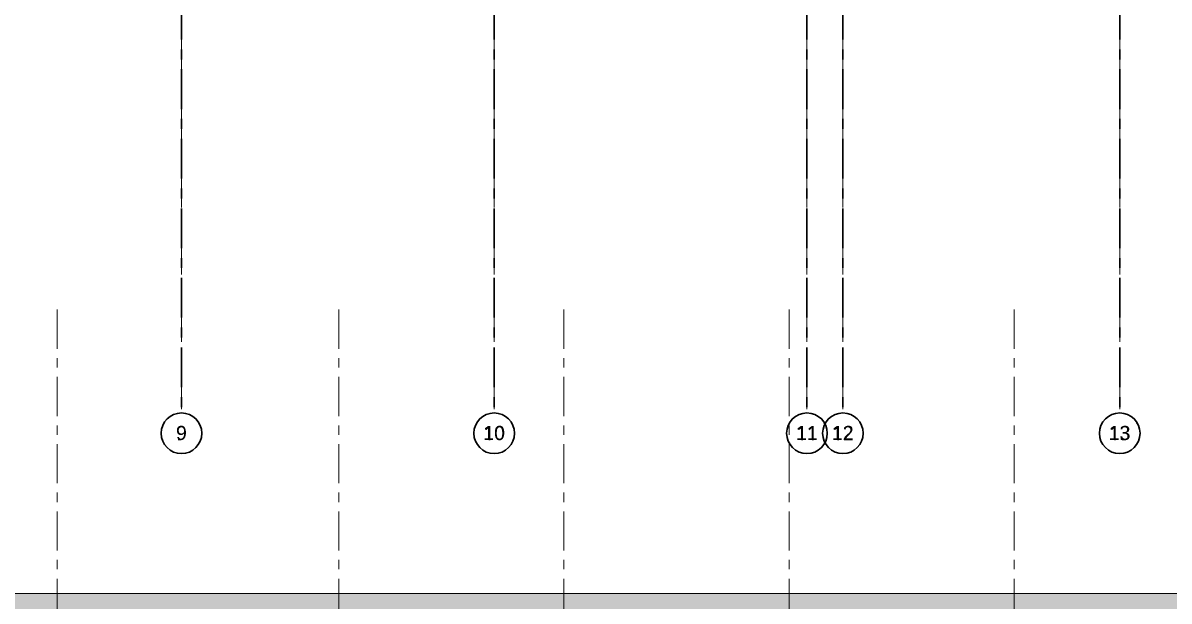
# Model space of a CAD drawing. Header units: millimetres. Extents: x -4000 to 187956, y -58990 to 162485.
# Drawn here: x 62930 to 99579, y -22500 to -4021 of the extents above; entities that cross this region are included whole.
import ezdxf

# ---------------------------------------------------------------- set-up
doc = ezdxf.new("R2010")
doc.units = ezdxf.units.MM
doc.linetypes.add('Grid Line', pattern=[2222.5, 1270, -317.5, 317.5, -317.5])
doc.linetypes.add('Grid Line 12_5mm', pattern=[2150, 1250, -300, 300, -300])
for name, color, linetype, lineweight in [('A-FLOR', 192, 'Continuous', 13), ('A-FLOR-PATT', 8, 'Continuous', 13), ('S-GRID', 1, 'Continuous', 30), ('S-GRID-IDEN', 1, 'Continuous', 30)]:
    doc.layers.add(name, color=color, linetype=linetype, lineweight=lineweight)
doc.styles.add('Arial', font='arial.ttf', dxfattribs={"height": 450})
doc.styles.add('Trebuchet MS_1', font='trebuc.ttf', dxfattribs={"height": 450})

# ---------------------------------------------------------------- blocks, each defined once
blk = doc.blocks.new('CMF2_NHAPHUTRO_S_rvt-1-0_000')
at = {"layer": 'A-FLOR-PATT', "lineweight": 9}
h = blk.add_hatch(dxfattribs=at)
h.set_pattern_fill('FP_1', color=250, style=0, pattern_type=2)
h.set_pattern_definition([(0, (0, 0), (812.8, 203.2), [33.528, -576.072, 33.528, -576.072, -3251.2]), (0, (0, 0), (812.8, 203.2), [-1219.2, 33.528, -1185.672, 33.528, -576.072, -1422.4]), (0, (0, 0), (812.8, 203.2), [-3048, 33.528, -372.872, 33.528, -982.472]), (120, (304.8, 101.6), (-582.37636, 602.30545), [33.528, -576.072, 33.528, -576.072, -3251.2]), (120, (304.8, 101.6), (-582.37636, 602.30545), [-1219.2, 33.528, -1185.672, 33.528, -576.072, -1422.4]), (120, (304.8, 101.6), (-582.37636, 602.30545), [-3048, 33.528, -372.872, 33.528, -982.472]), (240, (406.4, 508), (-230.42364, -805.50545), [33.528, -576.072, 33.528, -576.072, -3251.2]), (240, (406.4, 508), (-230.42364, -805.50545), [-1219.2, 33.528, -1185.672, 33.528, -576.072, -1422.4]), (240, (406.4, 508), (-230.42364, -805.50545), [-3048, 33.528, -372.872, 33.528, -982.472])])
h.paths.add_polyline_path([(55540, -41256), (56829, -41256), (56830, -23956), (63930, -23956), (63930, -31006), (78890, -31006), (78890, -23956), (146830, -23956), (146830, -30806), (147030, -30806), (147030, -27356), (150230, -27356), (150230, -30806), (161590, -30806), (161590, -23656), (177500, -23656), (177500, -22256), (55540, -22256), (55540, -31953)])
h.paths.add_polyline_path([(78690, -30806), (75490, -30806), (75490, -27356), (78690, -27356)])
at = {"layer": 'A-FLOR', "color": 93, "lineweight": 15}
blk.add_line((55540, -22256), (177500, -22256), dxfattribs=at)
at = {"layer": 'A-FLOR', "color": 94, "lineweight": 15}
blk.add_line((177500, -22256), (55540, -22256), dxfattribs=at)
at = {"layer": 'S-GRID', "linetype": 'Grid Line 12_5mm', "lineweight": 9}
for p, q in [((64030, -13185), (64030, -57690)), ((73030, -13185), (73030, -57690)), ((80230, -13185), (80230, -57690)), ((87430, -13185), (87430, -57690)), ((94630, -13185), (94630, -57690))]:
    blk.add_line(p, q, dxfattribs=at)
blk = doc.blocks.new('Grid - M_Grid Head - Circle-4774-0_000')
at = {"layer": 'S-GRID-IDEN', "color": 250, "lineweight": 9}
blk.add_circle((0, 0), 6.5, dxfattribs=at)
blk = doc.blocks.new('CMF2_NHAXUONG_A_rvt-1-0_000')
at = {"layer": 'S-GRID', "linetype": 'Grid Line 12_5mm', "lineweight": 9}
for p, q in [((68000, 161185), (68000, -16487)), ((78000, 161185), (78000, -16487)), ((88000, 161185), (88000, -16487)), ((89150, 161185), (89150, -16487)), ((98000, 161185), (98000, -16487))]:
    blk.add_line(p, q, dxfattribs=at)
at = {"layer": 'S-GRID-IDEN', "lineweight": 9, "char_height": 450, "attachment_point": 1, "style": 'Trebuchet MS_1', "bg_fill": 3, "box_fill_scale": 1.25, "bg_fill_color": 256, "bg_fill_true_color": 13158600, "bg_fill_transparency": 0}
for s, insert, width in [('9', (67832, -16907), 400.84), ('10', (77666, -16907), 801.69), ('11', (87666, -16907), 801.69), ('13', (97666, -16907), 801.69)]:
    blk.add_mtext(s, dxfattribs=dict(at, insert=insert, width=width))
at = {"layer": 'S-GRID-IDEN', "color": 10, "lineweight": 5, "xscale": 99.99999999999993, "yscale": 99.99999999999993, "zscale": 99.99999999999993, "rotation": 180}
for p in [(68000, -17137), (78000, -17137), (98000, -17137)]:
    blk.add_blockref('Grid - M_Grid Head - Circle-4774-0_000', p, dxfattribs=at)
at = {"layer": 'S-GRID-IDEN', "lineweight": 9, "insert": (88816, -16907), "char_height": 450, "width": 801.69, "attachment_point": 1, "style": 'Trebuchet MS_1', "bg_fill": 3, "box_fill_scale": 1.25, "bg_fill_color": 256, "bg_fill_true_color": 13158600, "bg_fill_transparency": 0}
blk.add_mtext('12', dxfattribs=at)
at = {"layer": 'S-GRID-IDEN', "color": 10, "lineweight": 5, "xscale": 99.99999999999993, "yscale": 99.99999999999993, "zscale": 99.99999999999993, "rotation": 180}
for p in [(88000, -17137), (89150, -17137)]:
    blk.add_blockref('Grid - M_Grid Head - Circle-4774-0_000', p, dxfattribs=at)
blk = doc.blocks.new('Grid - M_Grid Head - Circle 2-61448-0_000')
at = {"layer": 'S-GRID-IDEN'}
blk.add_circle((0, 0), 6.5, dxfattribs=at)

msp = doc.modelspace()

# ---------------------------------------------------------------- block references
at = {"lineweight": 5}
msp.add_blockref('CMF2_NHAPHUTRO_S_rvt-1-0_000', (0, 0), dxfattribs=at)

# ---------------------------------------------------------------- next in the draw order: block references
msp.add_blockref('CMF2_NHAXUONG_A_rvt-1-0_000', (0, 0), dxfattribs=at)

# ---------------------------------------------------------------- next in the draw order: linework, layer by layer
at = {"layer": 'S-GRID', "linetype": 'Grid Line'}
for p, q in [((68000, 161185), (68000, -16487)), ((78000, 161185), (78000, -16487)), ((88000, 161185), (88000, -16487)), ((89150, 161185), (89150, -16487)), ((98000, 161185), (98000, -16487))]:
    msp.add_line(p, q, dxfattribs=at)

# ---------------------------------------------------------------- next in the draw order: block references
at = {"layer": 'S-GRID-IDEN', "xscale": 99.99999999999993, "yscale": 99.99999999999993, "zscale": 99.99999999999993, "rotation": 180}
for p in [(68000, -17137), (78000, -17137), (88000, -17137), (89150, -17137), (98000, -17137)]:
    msp.add_blockref('Grid - M_Grid Head - Circle 2-61448-0_000', p, dxfattribs=at)

# ---------------------------------------------------------------- next in the draw order: texts
at = {"layer": 'S-GRID-IDEN', "char_height": 450, "attachment_point": 1, "style": 'Arial'}
for s, insert, width in [('9', (67822, -16900), 424.89), ('10', (77646, -16900), 849.79), ('11', (87646, -16900), 849.79), ('12', (88796, -16900), 849.79), ('13', (97646, -16900), 849.79)]:
    msp.add_mtext(s, dxfattribs=dict(at, insert=insert, width=width))

doc.saveas('drawing.dxf')
